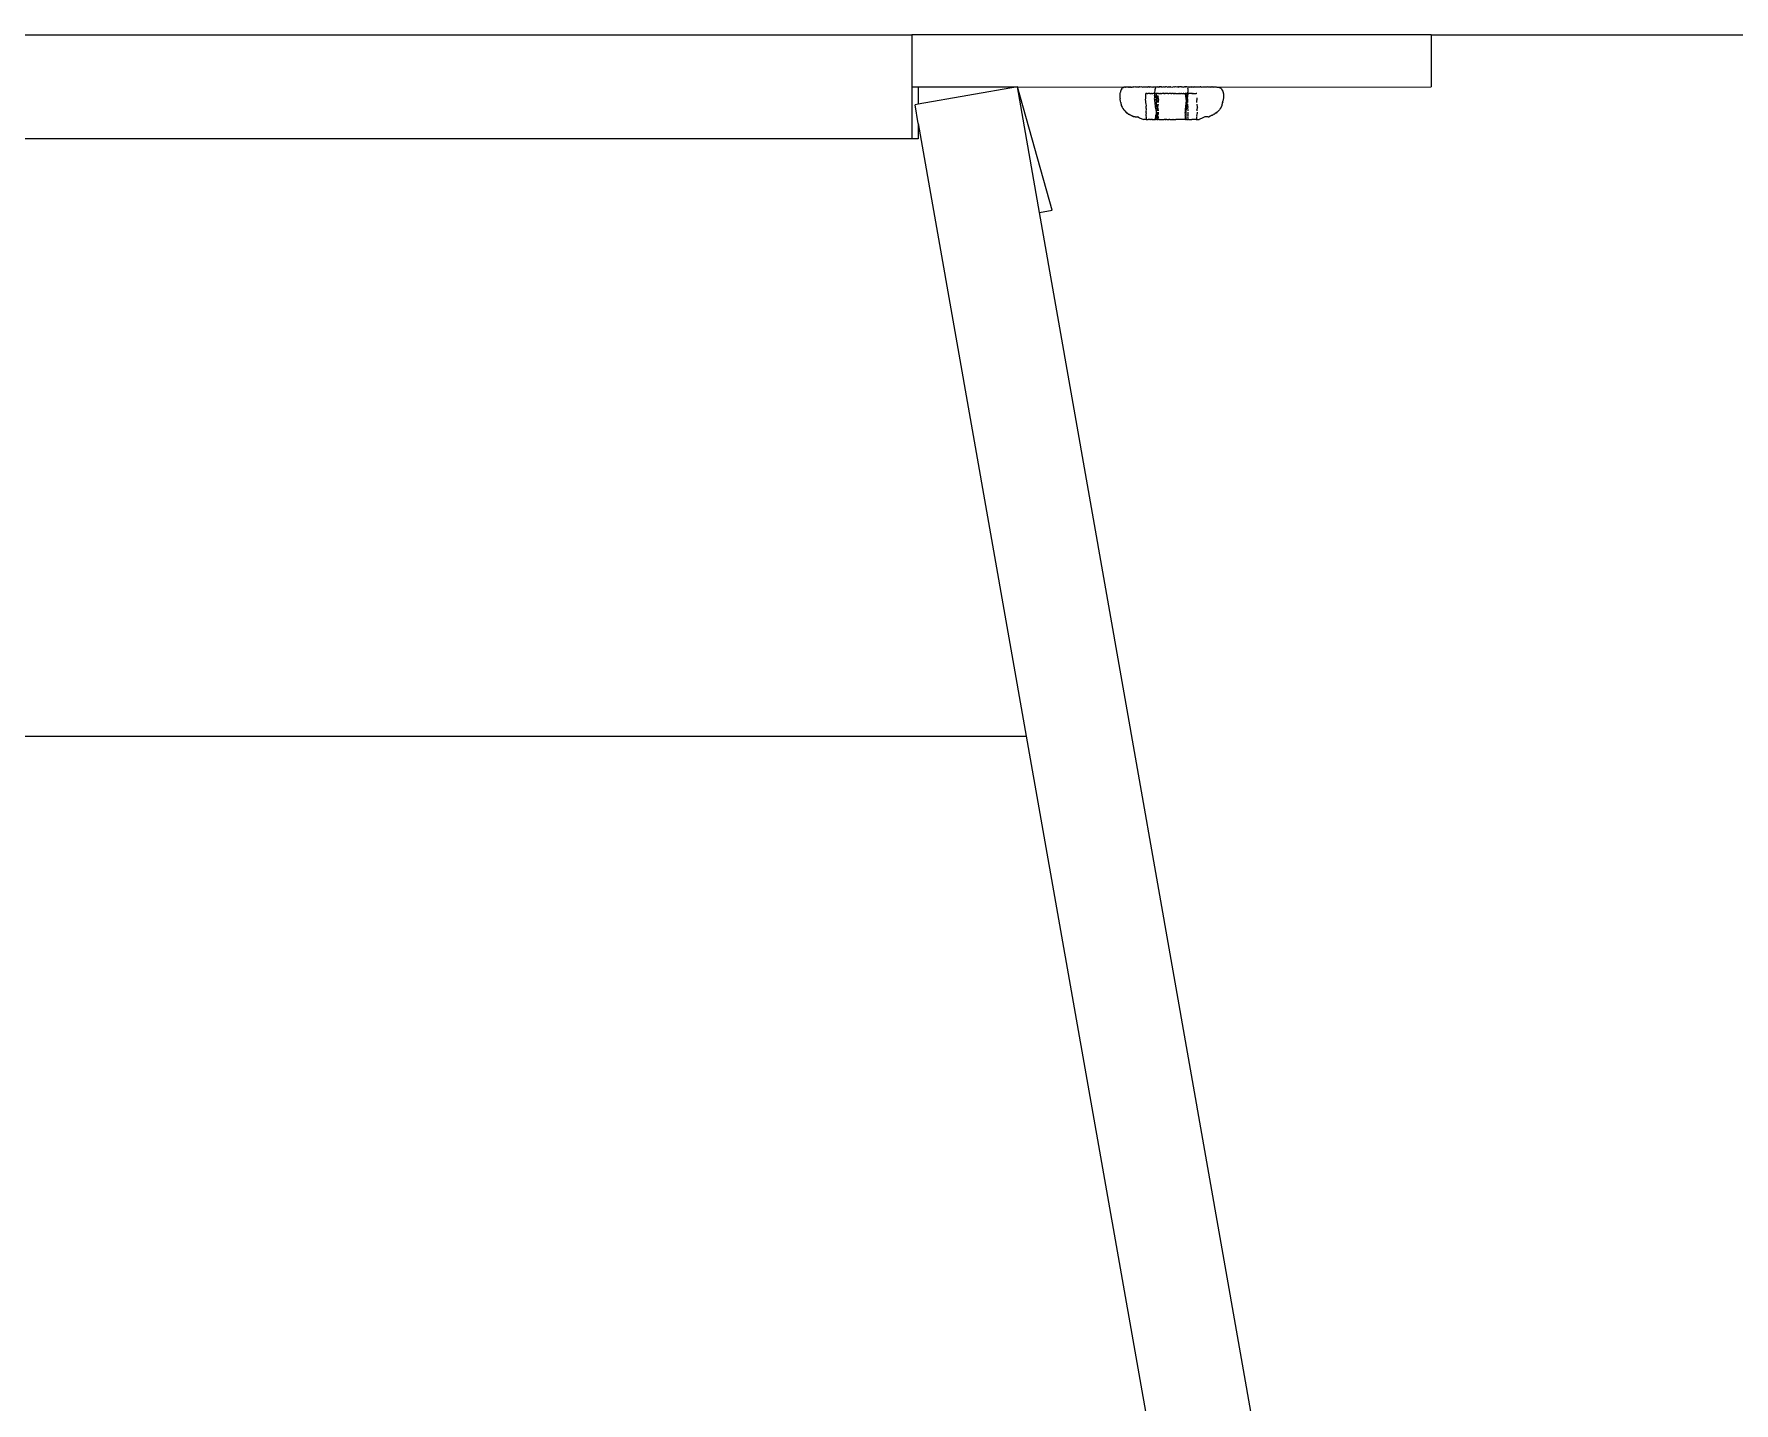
# Model space of a CAD drawing. Header units: millimetres. Extents: x 21 to 5427, y 20 to 4028.
# Drawn here: x 1437.8 to 1568.7, y 1523 to 1628.4 of the extents above; entities that cross this region are included whole.
import ezdxf

# ---------------------------------------------------------------- set-up
doc = ezdxf.new("R2010")
doc.units = ezdxf.units.MM

msp = doc.modelspace()

# ---------------------------------------------------------------- linework, layer by layer
for p, q in [((1405.38, 1628.29), (1505.38, 1628.29)), ((1505.38, 1628.29), (1505.38, 1624.29)), ((1523.88, 1628.29), (1505.38, 1628.29)), ((1523.88, 1628.36), (1523.88, 1628.29)), ((1523.95, 1628.29), (1523.88, 1628.29)), ((1524.02, 1628.29), (1523.95, 1628.29)), ((1524.11, 1628.29), (1524.02, 1628.29)), ((1524.21, 1628.29), (1524.11, 1628.29)), ((1524.34, 1628.29), (1524.21, 1628.29)), ((1524.37, 1628.29), (1524.34, 1628.29)), ((1524.49, 1628.29), (1524.37, 1628.29)), ((1524.52, 1628.29), (1524.49, 1628.29)), ((1524.64, 1628.29), (1524.52, 1628.29)), ((1524.68, 1628.29), (1524.64, 1628.29)), ((1524.81, 1628.29), (1524.68, 1628.29)), ((1524.85, 1628.29), (1524.81, 1628.29)), ((1524.99, 1628.29), (1524.85, 1628.29)), ((1525.03, 1628.29), (1524.99, 1628.29)), ((1525.18, 1628.29), (1525.03, 1628.29)), ((1525.21, 1628.29), (1525.18, 1628.29)), ((1525.36, 1628.29), (1525.21, 1628.29)), ((1525.4, 1628.29), (1525.36, 1628.29)), ((1525.55, 1628.29), (1525.4, 1628.29)), ((1525.59, 1628.29), (1525.55, 1628.29)), ((1525.74, 1628.29), (1525.59, 1628.29)), ((1525.78, 1628.29), (1525.74, 1628.29)), ((1525.92, 1628.29), (1525.78, 1628.29)), ((1525.95, 1628.29), (1525.92, 1628.29)), ((1526.09, 1628.29), (1525.95, 1628.29)), ((1526.12, 1628.29), (1526.09, 1628.29)), ((1526.25, 1628.29), (1526.12, 1628.29)), ((1526.28, 1628.29), (1526.25, 1628.29)), ((1526.4, 1628.29), (1526.28, 1628.29)), ((1526.42, 1628.29), (1526.4, 1628.29)), ((1526.53, 1628.29), (1526.42, 1628.29)), ((1526.64, 1628.29), (1526.53, 1628.29)), ((1526.75, 1628.29), (1526.64, 1628.29)), ((1526.82, 1628.29), (1526.75, 1628.29)), ((1526.88, 1628.29), (1526.82, 1628.29)), ((1526.88, 1628.36), (1526.88, 1628.29)), ((1545.38, 1628.29), (1526.88, 1628.29)), ((1545.38, 1628.29), (1545.38, 1624.29)), ((1545.38, 1628.29), (2365.38, 1628.29)), ((1505.38, 1624.29), (1505.88, 1624.29)), ((1505.38, 1624.29), (1505.38, 1620.29)), ((1505.88, 1624.29), (1505.88, 1622.95)), ((1505.88, 1624.29), (1513.51, 1624.29)), ((1513.51, 1624.29), (1505.88, 1622.95)), ((1516.18, 1614.79), (1513.51, 1624.29)), ((1515.21, 1614.62), (1513.51, 1624.29)), ((1513.51, 1624.29), (1521.79, 1624.28)), ((1521.42, 1623.89), (1521.4, 1623.79)), ((1521.4, 1623.79), (1521.41, 1623.44)), ((1521.41, 1623.44), (1521.43, 1623.37)), ((1521.43, 1623.37), (1521.41, 1623.32)), ((1521.41, 1623.32), (1521.43, 1623.2)), ((1521.42, 1623.89), (1521.44, 1623.89)), ((1521.44, 1623.99), (1521.47, 1623.99)), ((1521.44, 1623.99), (1521.44, 1623.89)), ((1521.49, 1624.07), (1521.47, 1623.99)), ((1521.49, 1624.07), (1521.52, 1624.07)), ((1521.54, 1624.15), (1521.52, 1624.07)), ((1521.61, 1624.21), (1521.54, 1624.15)), ((1521.65, 1624.21), (1521.61, 1624.21)), ((1521.7, 1624.26), (1521.65, 1624.21)), ((1521.77, 1624.26), (1521.7, 1624.26)), ((1521.79, 1624.28), (1521.77, 1624.26)), ((1521.86, 1624.28), (1521.79, 1624.28)), ((1521.79, 1624.28), (1521.83, 1624.28)), ((1521.86, 1624.28), (1521.83, 1624.28)), ((1521.9, 1624.28), (1521.86, 1624.28)), ((1521.95, 1624.28), (1521.9, 1624.28)), ((1521.93, 1624.29), (1521.95, 1624.28)), ((1522.01, 1624.28), (1521.95, 1624.28)), ((1522.07, 1624.28), (1522.01, 1624.28)), ((1522.15, 1624.28), (1522.07, 1624.28)), ((1522.07, 1624.28), (1522.12, 1624.28)), ((1522.12, 1624.28), (1522.15, 1624.28)), ((1522.19, 1624.28), (1522.15, 1624.28)), ((1522.19, 1624.28), (1522.23, 1624.28)), ((1522.28, 1624.28), (1522.23, 1624.28)), ((1522.28, 1624.28), (1522.32, 1624.28)), ((1522.32, 1624.28), (1522.38, 1624.29)), ((1522.41, 1624.28), (1522.38, 1624.29)), ((1522.41, 1624.28), (1522.48, 1624.29)), ((1522.41, 1624.28), (1522.45, 1624.29)), ((1522.52, 1624.28), (1522.48, 1624.29)), ((1522.57, 1624.29), (1522.52, 1624.28)), ((1522.63, 1624.28), (1522.57, 1624.29)), ((1522.69, 1624.28), (1522.63, 1624.28)), ((1522.74, 1624.28), (1522.69, 1624.28)), ((1522.81, 1624.28), (1522.74, 1624.28)), ((1522.87, 1624.28), (1522.81, 1624.28)), ((1522.87, 1624.28), (1522.92, 1624.29)), ((1522.95, 1624.29), (1522.92, 1624.29)), ((1522.99, 1624.28), (1522.95, 1624.29)), ((1523.06, 1624.29), (1522.99, 1624.28)), ((1523.13, 1624.28), (1523.06, 1624.29)), ((1523.13, 1624.28), (1523.17, 1624.29)), ((1523.21, 1624.28), (1523.17, 1624.29)), ((1523.27, 1624.28), (1523.21, 1624.28)), ((1523.35, 1624.28), (1523.27, 1624.28)), ((1523.42, 1624.28), (1523.35, 1624.28)), ((1523.37, 1623.37), (1523.36, 1623.32)), ((1523.36, 1623.32), (1523.37, 1623.2)), ((1523.38, 1623.44), (1523.37, 1623.37)), ((1523.38, 1623.44), (1523.41, 1623.44)), ((1523.45, 1623.79), (1523.41, 1623.79)), ((1523.41, 1623.58), (1523.41, 1623.79)), ((1523.41, 1623.44), (1523.41, 1623.58)), ((1523.5, 1624.28), (1523.42, 1624.28)), ((1523.49, 1623.79), (1523.45, 1623.79)), ((1523.49, 1623.79), (1523.53, 1623.79)), ((1523.57, 1624.28), (1523.5, 1624.28)), ((1523.53, 1623.79), (1523.57, 1623.79)), ((1523.57, 1624.28), (1523.61, 1624.29)), ((1523.63, 1623.79), (1523.57, 1623.79)), ((1523.66, 1624.29), (1523.61, 1624.29)), ((1523.71, 1623.79), (1523.63, 1623.79)), ((1523.66, 1623.79), (1523.63, 1623.79)), ((1523.66, 1624.29), (1523.72, 1624.28)), ((1523.71, 1623.79), (1523.66, 1623.79)), ((1523.71, 1623.79), (1523.8, 1623.79)), ((1523.79, 1624.29), (1523.72, 1624.28)), ((1523.79, 1624.29), (1523.82, 1624.29)), ((1523.84, 1623.79), (1523.8, 1623.79)), ((1523.82, 1624.29), (1523.88, 1624.28)), ((1523.84, 1623.79), (1523.88, 1623.79)), ((1523.92, 1624.29), (1523.88, 1624.28)), ((1523.88, 1623.79), (1523.93, 1623.79)), ((1523.92, 1624.29), (1523.97, 1624.28)), ((1523.98, 1623.79), (1523.93, 1623.79)), ((1524.04, 1624.28), (1523.97, 1624.28)), ((1524.02, 1623.79), (1523.98, 1623.79)), ((1524.07, 1623.79), (1524.02, 1623.79)), ((1524.14, 1624.28), (1524.04, 1624.28)), ((1524.07, 1623.44), (1524.05, 1623.4)), ((1524.05, 1623.4), (1524.08, 1623.32)), ((1524.11, 1623.79), (1524.07, 1623.79)), ((1524.07, 1623.6), (1524.11, 1623.79)), ((1524.07, 1623.6), (1524.07, 1623.44)), ((1524.09, 1623.99), (1524.08, 1623.89)), ((1524.08, 1623.89), (1524.09, 1623.85)), ((1524.08, 1623.32), (1524.08, 1623.2)), ((1524.1, 1624.07), (1524.09, 1623.99)), ((1524.09, 1623.85), (1524.11, 1623.79)), ((1524.12, 1624.15), (1524.1, 1624.07)), ((1524.11, 1623.79), (1524.15, 1623.79)), ((1524.15, 1624.21), (1524.12, 1624.15)), ((1524.21, 1624.28), (1524.14, 1624.28)), ((1524.14, 1624.28), (1524.15, 1624.21)), ((1524.15, 1623.79), (1524.21, 1623.79)), ((1524.2, 1623.4), (1524.18, 1623.32)), ((1524.18, 1623.32), (1524.19, 1623.2)), ((1524.21, 1623.44), (1524.2, 1623.4)), ((1524.28, 1624.29), (1524.21, 1624.28)), ((1524.25, 1623.79), (1524.21, 1623.79)), ((1524.21, 1623.6), (1524.25, 1623.79)), ((1524.21, 1623.44), (1524.21, 1623.6)), ((1524.3, 1623.79), (1524.25, 1623.79)), ((1524.28, 1623.38), (1524.26, 1623.32)), ((1524.26, 1623.32), (1524.27, 1623.2)), ((1524.28, 1624.29), (1524.3, 1624.28)), ((1524.29, 1623.56), (1524.28, 1623.62)), ((1524.28, 1623.44), (1524.29, 1623.56)), ((1524.28, 1623.38), (1524.28, 1623.44)), ((1524.3, 1624.28), (1524.34, 1624.29)), ((1524.37, 1624.28), (1524.3, 1624.28)), ((1524.34, 1623.79), (1524.3, 1623.79)), ((1524.35, 1623.61), (1524.32, 1623.5)), ((1524.32, 1623.5), (1524.35, 1623.44)), ((1524.34, 1624.29), (1524.37, 1624.28)), ((1524.39, 1623.79), (1524.34, 1623.79)), ((1524.35, 1623.44), (1524.35, 1623.38)), ((1524.35, 1623.38), (1524.37, 1623.32)), ((1524.37, 1623.32), (1524.35, 1623.2)), ((1524.44, 1624.29), (1524.37, 1624.28)), ((1524.39, 1623.79), (1524.44, 1623.79)), ((1524.47, 1624.29), (1524.44, 1624.29)), ((1524.44, 1624.29), (1524.51, 1624.29)), ((1524.44, 1623.79), (1524.49, 1623.79)), ((1524.51, 1624.29), (1524.47, 1624.29)), ((1524.49, 1623.79), (1524.56, 1623.79)), ((1524.53, 1623.79), (1524.49, 1623.79)), ((1524.56, 1624.29), (1524.51, 1624.29)), ((1524.53, 1623.79), (1524.56, 1623.79)), ((1524.61, 1624.29), (1524.56, 1624.29)), ((1524.56, 1623.79), (1524.63, 1623.79)), ((1524.64, 1624.28), (1524.61, 1624.29)), ((1524.7, 1623.79), (1524.63, 1623.79)), ((1524.64, 1624.28), (1524.7, 1624.29)), ((1524.7, 1624.29), (1524.75, 1624.29)), ((1524.7, 1623.79), (1524.73, 1623.82)), ((1524.73, 1623.82), (1524.78, 1623.79)), ((1524.82, 1624.28), (1524.75, 1624.29)), ((1524.78, 1623.79), (1524.84, 1623.79)), ((1524.81, 1623.79), (1524.78, 1623.79)), ((1524.84, 1623.79), (1524.81, 1623.79)), ((1524.89, 1624.28), (1524.82, 1624.28)), ((1524.84, 1623.79), (1524.89, 1623.79)), ((1524.93, 1624.29), (1524.89, 1624.28)), ((1524.92, 1623.79), (1524.89, 1623.79)), ((1524.97, 1623.79), (1524.92, 1623.79)), ((1525, 1624.29), (1524.93, 1624.29)), ((1525, 1623.79), (1524.97, 1623.79)), ((1525.07, 1624.28), (1525, 1624.29)), ((1525.07, 1623.79), (1525, 1623.79)), ((1525.07, 1624.28), (1525.14, 1624.29)), ((1525.11, 1623.79), (1525.07, 1623.79)), ((1525.11, 1623.79), (1525.17, 1623.79)), ((1525.14, 1624.29), (1525.17, 1624.29)), ((1525.2, 1624.29), (1525.17, 1624.29)), ((1525.21, 1623.79), (1525.17, 1623.79)), ((1525.24, 1624.28), (1525.2, 1624.29)), ((1525.26, 1623.79), (1525.21, 1623.79)), ((1525.24, 1624.28), (1525.29, 1624.29)), ((1525.26, 1623.79), (1525.3, 1623.82)), ((1525.34, 1624.29), (1525.29, 1624.29)), ((1525.3, 1623.82), (1525.34, 1623.79)), ((1525.34, 1624.29), (1525.42, 1624.28)), ((1525.34, 1623.79), (1525.41, 1623.79)), ((1525.34, 1623.79), (1525.37, 1623.79)), ((1525.37, 1623.79), (1525.41, 1623.79)), ((1525.48, 1623.79), (1525.41, 1623.79)), ((1525.42, 1624.28), (1525.51, 1624.29)), ((1525.51, 1623.79), (1525.48, 1623.79)), ((1525.6, 1624.28), (1525.51, 1624.29)), ((1525.51, 1623.79), (1525.55, 1623.79)), ((1525.59, 1623.79), (1525.55, 1623.79)), ((1525.59, 1623.79), (1525.63, 1623.79)), ((1525.63, 1624.29), (1525.6, 1624.28)), ((1525.68, 1624.29), (1525.63, 1624.29)), ((1525.68, 1623.79), (1525.63, 1623.79)), ((1525.77, 1624.28), (1525.68, 1624.29)), ((1525.68, 1623.79), (1525.76, 1623.79)), ((1525.76, 1623.79), (1525.81, 1623.79)), ((1525.84, 1624.29), (1525.77, 1624.28)), ((1525.81, 1623.79), (1525.87, 1623.79)), ((1525.81, 1623.79), (1525.84, 1623.79)), ((1525.84, 1624.29), (1525.89, 1624.29)), ((1525.84, 1623.79), (1525.87, 1623.79)), ((1525.87, 1623.79), (1525.92, 1623.79)), ((1525.89, 1624.29), (1525.95, 1624.28)), ((1525.92, 1624.29), (1525.89, 1624.29)), ((1525.92, 1624.29), (1525.95, 1624.28)), ((1525.92, 1623.79), (1525.95, 1623.79)), ((1525.92, 1623.79), (1525.99, 1623.79)), ((1525.99, 1624.29), (1525.95, 1624.28)), ((1525.99, 1623.79), (1525.95, 1623.79)), ((1526.07, 1624.29), (1525.99, 1624.29)), ((1525.99, 1623.79), (1526.04, 1623.79)), ((1526.04, 1623.79), (1526.09, 1623.79)), ((1526.14, 1624.29), (1526.07, 1624.29)), ((1526.14, 1623.79), (1526.09, 1623.79)), ((1526.14, 1624.29), (1526.21, 1624.29)), ((1526.14, 1623.79), (1526.21, 1623.79)), ((1526.21, 1624.29), (1526.27, 1624.29)), ((1526.21, 1623.79), (1526.27, 1623.79)), ((1526.29, 1624.28), (1526.27, 1624.29)), ((1526.34, 1623.79), (1526.27, 1623.79)), ((1526.27, 1623.79), (1526.29, 1623.79)), ((1526.29, 1624.28), (1526.35, 1624.29)), ((1526.29, 1623.79), (1526.34, 1623.79)), ((1526.34, 1623.79), (1526.38, 1623.79)), ((1526.35, 1624.29), (1526.38, 1624.29)), ((1526.43, 1624.29), (1526.38, 1624.29)), ((1526.38, 1623.79), (1526.43, 1623.79)), ((1526.43, 1624.29), (1526.47, 1624.29)), ((1526.47, 1623.79), (1526.43, 1623.79)), ((1526.43, 1623.79), (1526.47, 1623.52)), ((1526.55, 1624.29), (1526.47, 1624.29)), ((1526.47, 1623.79), (1526.55, 1623.79)), ((1526.51, 1623.79), (1526.47, 1623.79)), ((1526.47, 1623.79), (1526.51, 1623.44)), ((1526.47, 1623.52), (1526.51, 1623.44)), ((1526.5, 1623.32), (1526.51, 1623.39)), ((1526.5, 1623.32), (1526.5, 1623.2)), ((1526.55, 1623.79), (1526.51, 1623.79)), ((1526.51, 1623.39), (1526.51, 1623.44)), ((1526.51, 1623.39), (1526.53, 1623.32)), ((1526.53, 1623.32), (1526.58, 1623.2)), ((1526.55, 1624.29), (1526.6, 1624.29)), ((1526.55, 1623.79), (1526.6, 1623.79)), ((1526.55, 1623.79), (1526.61, 1623.5)), ((1526.61, 1623.5), (1526.58, 1623.47)), ((1526.58, 1623.47), (1526.59, 1623.44)), ((1526.59, 1623.39), (1526.58, 1623.32)), ((1526.58, 1623.32), (1526.58, 1623.2)), ((1526.59, 1623.44), (1526.59, 1623.39)), ((1526.61, 1623.38), (1526.59, 1623.39)), ((1526.6, 1624.29), (1526.63, 1624.29)), ((1526.6, 1623.79), (1526.63, 1623.79)), ((1526.61, 1623.5), (1526.62, 1623.56)), ((1526.61, 1623.38), (1526.61, 1623.34)), ((1526.62, 1623.32), (1526.61, 1623.34)), ((1526.63, 1624.26), (1526.62, 1624.21)), ((1526.62, 1624.21), (1526.64, 1624.15)), ((1526.63, 1623.79), (1526.62, 1623.56)), ((1526.62, 1623.32), (1526.62, 1623.2)), ((1526.63, 1624.29), (1526.73, 1624.29)), ((1526.63, 1624.29), (1526.63, 1624.26)), ((1526.64, 1624.15), (1526.63, 1624.07)), ((1526.63, 1624.07), (1526.63, 1623.99)), ((1526.63, 1623.99), (1526.63, 1623.89)), ((1526.63, 1623.79), (1526.63, 1623.89)), ((1526.63, 1623.79), (1526.7, 1623.79)), ((1526.79, 1623.79), (1526.7, 1623.79)), ((1526.73, 1624.29), (1526.79, 1624.28)), ((1526.73, 1624.29), (1526.76, 1624.29)), ((1526.76, 1624.29), (1526.79, 1624.28)), ((1526.79, 1624.28), (1526.85, 1624.29)), ((1526.83, 1623.79), (1526.79, 1623.79)), ((1526.88, 1623.79), (1526.83, 1623.79)), ((1526.85, 1624.29), (1526.9, 1624.29)), ((1526.95, 1623.79), (1526.88, 1623.79)), ((1526.93, 1623.79), (1526.88, 1623.79)), ((1526.95, 1624.28), (1526.9, 1624.29)), ((1526.95, 1623.79), (1526.93, 1623.79)), ((1526.95, 1624.28), (1527.03, 1624.29)), ((1526.95, 1623.79), (1526.99, 1623.79)), ((1527.06, 1623.79), (1526.99, 1623.79)), ((1526.99, 1623.79), (1527.03, 1623.79)), ((1527.03, 1624.29), (1527.09, 1624.29)), ((1527.11, 1624.28), (1527.03, 1624.29)), ((1527.03, 1623.79), (1527.06, 1623.79)), ((1527.06, 1623.79), (1527.11, 1623.79)), ((1527.09, 1624.29), (1527.11, 1624.28)), ((1527.11, 1624.28), (1527.16, 1624.29)), ((1527.11, 1623.79), (1527.18, 1623.79)), ((1527.2, 1624.28), (1527.16, 1624.29)), ((1527.18, 1623.79), (1527.24, 1623.79)), ((1527.26, 1624.28), (1527.2, 1624.28)), ((1527.24, 1623.79), (1527.29, 1623.79)), ((1527.35, 1624.28), (1527.26, 1624.28)), ((1527.32, 1623.79), (1527.29, 1623.79)), ((1527.32, 1623.35), (1527.35, 1623.4)), ((1527.35, 1623.32), (1527.32, 1623.35)), ((1527.34, 1623.2), (1527.35, 1623.32)), ((1527.41, 1624.28), (1527.35, 1624.28)), ((1527.35, 1623.4), (1527.35, 1623.44)), ((1527.5, 1624.28), (1527.41, 1624.28)), ((1527.56, 1624.28), (1527.5, 1624.28)), ((1527.59, 1624.29), (1527.56, 1624.28)), ((1527.63, 1624.29), (1527.59, 1624.29)), ((1527.63, 1624.29), (1527.69, 1624.28)), ((1527.69, 1624.28), (1527.75, 1624.29)), ((1527.75, 1624.29), (1527.77, 1624.28)), ((1527.83, 1624.28), (1527.77, 1624.28)), ((1527.9, 1624.28), (1527.83, 1624.28)), ((1527.95, 1624.28), (1527.9, 1624.28)), ((1528.02, 1624.28), (1527.95, 1624.28)), ((1528.07, 1624.28), (1528.02, 1624.28)), ((1528.14, 1624.29), (1528.07, 1624.28)), ((1528.14, 1624.29), (1528.19, 1624.28)), ((1528.29, 1624.28), (1528.19, 1624.28)), ((1528.35, 1624.28), (1528.29, 1624.28)), ((1528.39, 1624.28), (1528.35, 1624.28)), ((1528.39, 1624.28), (1528.46, 1624.29)), ((1528.39, 1624.28), (1528.44, 1624.29)), ((1528.49, 1624.28), (1528.44, 1624.29)), ((1528.46, 1624.29), (1528.53, 1624.29)), ((1528.56, 1624.29), (1528.49, 1624.28)), ((1528.53, 1624.29), (1528.59, 1624.29)), ((1528.56, 1624.29), (1528.62, 1624.28)), ((1528.59, 1624.29), (1528.65, 1624.29)), ((1528.62, 1624.28), (1528.65, 1624.29)), ((1528.65, 1624.29), (1528.7, 1624.29)), ((1528.7, 1624.29), (1528.74, 1624.29)), ((1528.74, 1624.29), (1528.78, 1624.29)), ((1528.78, 1624.29), (1528.81, 1624.29)), ((1528.81, 1624.29), (1528.84, 1624.29)), ((1528.81, 1624.29), (1528.86, 1624.28)), ((1528.86, 1624.28), (1528.9, 1624.28)), ((1528.9, 1624.28), (1528.94, 1624.28)), ((1528.9, 1624.28), (1528.97, 1624.28)), ((1528.94, 1624.28), (1528.97, 1624.28)), ((1528.97, 1624.28), (1545.38, 1624.29)), ((1528.97, 1624.28), (1529, 1624.26)), ((1529, 1624.26), (1529.07, 1624.26)), ((1529.07, 1624.26), (1529.11, 1624.21)), ((1529.11, 1624.21), (1529.15, 1624.21)), ((1529.15, 1624.21), (1529.23, 1624.15)), ((1529.23, 1624.15), (1529.25, 1624.07)), ((1529.28, 1624.07), (1529.25, 1624.07)), ((1529.28, 1624.07), (1529.3, 1623.99)), ((1529.32, 1623.99), (1529.3, 1623.99)), ((1529.32, 1623.99), (1529.32, 1623.89)), ((1529.35, 1623.89), (1529.32, 1623.89)), ((1529.35, 1623.32), (1529.34, 1623.2)), ((1529.35, 1623.89), (1529.36, 1623.79)), ((1529.38, 1623.44), (1529.35, 1623.32)), ((1529.36, 1623.79), (1529.38, 1623.79)), ((1529.38, 1623.79), (1529.38, 1623.44)), ((1505.88, 1622.95), (1505.63, 1622.9)), ((1505.88, 1621.46), (1505.63, 1622.9)), ((1521.43, 1623.2), (1521.45, 1623.08)), ((1521.45, 1623.08), (1521.48, 1623.08)), ((1521.48, 1623.08), (1521.49, 1622.96)), ((1521.49, 1622.96), (1521.51, 1622.96)), ((1521.51, 1622.96), (1521.51, 1622.85)), ((1521.51, 1622.85), (1521.57, 1622.74)), ((1521.57, 1622.74), (1521.63, 1622.63)), ((1521.63, 1622.63), (1521.7, 1622.53)), ((1521.7, 1622.53), (1521.78, 1622.44)), ((1521.78, 1622.44), (1521.86, 1622.35)), ((1521.86, 1622.35), (1521.9, 1622.35)), ((1521.9, 1622.35), (1521.95, 1622.27)), ((1521.95, 1622.27), (1521.99, 1622.27)), ((1521.99, 1622.27), (1522.02, 1622.27)), ((1522.02, 1622.27), (1522.05, 1622.2)), ((1522.05, 1622.2), (1522.09, 1622.2)), ((1522.09, 1622.2), (1522.12, 1622.2)), ((1522.12, 1622.2), (1522.16, 1622.13)), ((1522.16, 1622.13), (1522.19, 1622.13)), ((1522.19, 1622.13), (1522.22, 1622.13)), ((1522.22, 1622.13), (1522.27, 1622.08)), ((1522.27, 1622.08), (1522.33, 1622.08)), ((1522.33, 1622.08), (1522.38, 1622.03)), ((1522.38, 1622.03), (1522.44, 1622.03)), ((1522.44, 1622.03), (1522.5, 1621.99)), ((1522.57, 1621.99), (1522.5, 1621.99)), ((1522.57, 1621.99), (1522.6, 1621.99)), ((1522.6, 1621.99), (1522.65, 1621.99)), ((1522.65, 1621.99), (1522.7, 1621.99)), ((1522.7, 1621.99), (1522.75, 1621.99)), ((1522.9, 1621.92), (1522.75, 1621.99)), ((1523.37, 1623.2), (1523.38, 1623.08)), ((1523.38, 1623.08), (1523.4, 1622.96)), ((1523.4, 1622.96), (1523.42, 1622.85)), ((1523.43, 1622.02), (1523.4, 1621.99)), ((1523.4, 1621.99), (1523.43, 1621.95)), ((1523.42, 1622.53), (1523.41, 1622.44)), ((1523.41, 1622.44), (1523.43, 1622.39)), ((1523.42, 1622.85), (1523.44, 1622.8)), ((1523.42, 1622.74), (1523.44, 1622.8)), ((1523.42, 1622.63), (1523.42, 1622.74)), ((1523.42, 1622.63), (1523.44, 1622.58)), ((1523.44, 1622.58), (1523.42, 1622.53)), ((1523.42, 1622.35), (1523.43, 1622.39)), ((1523.42, 1622.3), (1523.42, 1622.35)), ((1523.42, 1622.3), (1523.45, 1622.27)), ((1523.42, 1622.2), (1523.45, 1622.27)), ((1523.43, 1622.13), (1523.42, 1622.2)), ((1523.43, 1622.08), (1523.43, 1622.13)), ((1523.43, 1622.05), (1523.43, 1622.08)), ((1523.45, 1622.03), (1523.43, 1622.05)), ((1523.45, 1622.03), (1523.43, 1622.02)), ((1523.43, 1621.95), (1523.43, 1621.89)), ((1524.08, 1623.2), (1524.09, 1623.08)), ((1524.09, 1623.08), (1524.1, 1622.96)), ((1524.1, 1622.96), (1524.11, 1622.85)), ((1524.11, 1622.85), (1524.13, 1622.74)), ((1524.13, 1622.74), (1524.15, 1622.63)), ((1524.15, 1622.63), (1524.18, 1622.53)), ((1524.16, 1622.08), (1524.15, 1622.03)), ((1524.15, 1622.03), (1524.17, 1621.99)), ((1524.17, 1621.99), (1524.15, 1621.97)), ((1524.15, 1621.97), (1524.15, 1621.91)), ((1524.18, 1622.13), (1524.16, 1622.08)), ((1524.18, 1622.53), (1524.2, 1622.44)), ((1524.21, 1622.24), (1524.18, 1622.13)), ((1524.19, 1623.2), (1524.2, 1623.08)), ((1524.21, 1622.35), (1524.19, 1622.27)), ((1524.19, 1622.27), (1524.21, 1622.24)), ((1524.2, 1623.08), (1524.21, 1622.96)), ((1524.2, 1622.44), (1524.21, 1622.35)), ((1524.21, 1622.96), (1524.22, 1622.85)), ((1524.22, 1622.85), (1524.24, 1622.74)), ((1524.24, 1622.74), (1524.25, 1622.85)), ((1524.24, 1622.74), (1524.25, 1622.63)), ((1524.25, 1622.85), (1524.28, 1622.96)), ((1524.25, 1622.63), (1524.28, 1622.53)), ((1524.29, 1622.5), (1524.25, 1622.44)), ((1524.25, 1622.35), (1524.26, 1622.27)), ((1524.26, 1622.27), (1524.25, 1622.2)), ((1524.25, 1622.2), (1524.26, 1622.13)), ((1524.26, 1622.13), (1524.25, 1622.08)), ((1524.25, 1622.08), (1524.26, 1622.03)), ((1524.26, 1622.03), (1524.25, 1621.99)), ((1524.25, 1621.99), (1524.25, 1621.95)), ((1524.25, 1621.87), (1524.25, 1621.95)), ((1524.27, 1623.2), (1524.27, 1623.08)), ((1524.28, 1622.53), (1524.29, 1622.5)), ((1524.29, 1622.5), (1524.29, 1622.44)), ((1524.29, 1622.35), (1524.29, 1622.27)), ((1524.29, 1622.27), (1524.29, 1622.2)), ((1524.29, 1622.2), (1524.29, 1622.13)), ((1524.29, 1622.13), (1524.3, 1622.08)), ((1524.3, 1621.99), (1524.29, 1621.97)), ((1524.29, 1621.97), (1524.29, 1621.94)), ((1524.29, 1621.94), (1524.29, 1621.88)), ((1524.33, 1622.13), (1524.3, 1622.08)), ((1524.3, 1622.08), (1524.34, 1622.03)), ((1524.32, 1622.01), (1524.3, 1621.99)), ((1524.32, 1622.85), (1524.31, 1622.74)), ((1524.31, 1622.74), (1524.33, 1622.63)), ((1524.35, 1622.96), (1524.32, 1622.85)), ((1524.33, 1622.63), (1524.32, 1622.53)), ((1524.32, 1622.53), (1524.35, 1622.53)), ((1524.32, 1622.2), (1524.33, 1622.13)), ((1524.35, 1622.2), (1524.32, 1622.2)), ((1524.34, 1622.03), (1524.32, 1622.01)), ((1524.34, 1622.03), (1524.35, 1621.99)), ((1524.35, 1623.2), (1524.35, 1623.08)), ((1524.35, 1622.53), (1524.35, 1622.44)), ((1524.35, 1622.35), (1524.35, 1622.27)), ((1524.35, 1622.27), (1524.35, 1622.2)), ((1524.35, 1621.99), (1524.35, 1621.94)), ((1524.35, 1621.94), (1524.35, 1621.91)), ((1526.44, 1622.13), (1526.4, 1622.08)), ((1526.4, 1622.08), (1526.43, 1622.03)), ((1526.44, 1622.35), (1526.41, 1622.27)), ((1526.41, 1622.27), (1526.42, 1622.2)), ((1526.44, 1622.63), (1526.42, 1622.53)), ((1526.42, 1622.53), (1526.42, 1622.44)), ((1526.42, 1622.44), (1526.44, 1622.35)), ((1526.42, 1622.2), (1526.44, 1622.13)), ((1526.45, 1621.99), (1526.42, 1621.96)), ((1526.42, 1621.96), (1526.42, 1621.84)), ((1526.43, 1622.03), (1526.45, 1621.99)), ((1526.46, 1622.74), (1526.44, 1622.63)), ((1526.47, 1622.85), (1526.46, 1622.74)), ((1526.48, 1622.96), (1526.47, 1622.85)), ((1526.49, 1623.08), (1526.48, 1622.96)), ((1526.5, 1623.2), (1526.49, 1623.08)), ((1526.49, 1622.53), (1526.51, 1622.6)), ((1526.52, 1622.53), (1526.49, 1622.53)), ((1526.51, 1622.27), (1526.49, 1622.24)), ((1526.51, 1622.2), (1526.49, 1622.24)), ((1526.49, 1621.99), (1526.51, 1622.03)), ((1526.5, 1621.9), (1526.49, 1621.99)), ((1526.5, 1622.35), (1526.51, 1622.44)), ((1526.51, 1622.27), (1526.5, 1622.35)), ((1526.5, 1622.13), (1526.51, 1622.2)), ((1526.51, 1622.08), (1526.5, 1622.13)), ((1526.53, 1622.74), (1526.51, 1622.63)), ((1526.51, 1622.63), (1526.51, 1622.6)), ((1526.51, 1622.6), (1526.52, 1622.53)), ((1526.51, 1622.44), (1526.52, 1622.53)), ((1526.51, 1622.03), (1526.51, 1622.08)), ((1526.55, 1622.85), (1526.53, 1622.74)), ((1526.56, 1622.96), (1526.55, 1622.85)), ((1526.57, 1623.08), (1526.56, 1622.96)), ((1526.58, 1623.2), (1526.57, 1623.08)), ((1526.63, 1622.74), (1526.61, 1622.63)), ((1526.61, 1622.63), (1526.63, 1622.53)), ((1526.62, 1623.2), (1526.62, 1623.08)), ((1526.62, 1622.96), (1526.62, 1622.85)), ((1526.62, 1622.85), (1526.63, 1622.74)), ((1526.64, 1622.03), (1526.62, 1621.99)), ((1526.62, 1621.99), (1526.63, 1621.93)), ((1526.63, 1622.53), (1526.64, 1622.44)), ((1526.63, 1622.35), (1526.63, 1622.27)), ((1526.63, 1622.27), (1526.63, 1622.2)), ((1526.63, 1622.2), (1526.65, 1622.13)), ((1526.63, 1622.11), (1526.65, 1622.13)), ((1526.63, 1622.11), (1526.64, 1622.03)), ((1527.33, 1623.08), (1527.34, 1623.2)), ((1527.35, 1622.63), (1527.33, 1622.58)), ((1527.36, 1622.53), (1527.33, 1622.58)), ((1527.36, 1622.16), (1527.33, 1622.13)), ((1527.34, 1622.08), (1527.33, 1622.13)), ((1527.36, 1622.22), (1527.34, 1622.2)), ((1527.36, 1622.16), (1527.34, 1622.2)), ((1527.35, 1622.03), (1527.34, 1622.08)), ((1527.34, 1621.99), (1527.35, 1622.03)), ((1527.34, 1621.96), (1527.34, 1621.99)), ((1527.34, 1621.92), (1527.34, 1621.96)), ((1527.36, 1622.67), (1527.35, 1622.63)), ((1527.38, 1622.74), (1527.36, 1622.96)), ((1527.38, 1622.74), (1527.36, 1622.67)), ((1527.36, 1622.44), (1527.36, 1622.53)), ((1527.36, 1622.22), (1527.37, 1622.27)), ((1527.37, 1622.27), (1527.37, 1622.35)), ((1527.94, 1621.99), (1527.78, 1621.92)), ((1528.01, 1621.99), (1527.94, 1621.99)), ((1528.06, 1621.99), (1528.01, 1621.99)), ((1528.12, 1621.99), (1528.06, 1621.99)), ((1528.16, 1621.99), (1528.12, 1621.99)), ((1528.2, 1621.99), (1528.16, 1621.99)), ((1528.2, 1621.99), (1528.27, 1621.99)), ((1528.27, 1621.99), (1528.33, 1622.03)), ((1528.39, 1622.03), (1528.33, 1622.03)), ((1528.44, 1622.08), (1528.39, 1622.03)), ((1528.5, 1622.08), (1528.44, 1622.08)), ((1528.55, 1622.13), (1528.5, 1622.08)), ((1528.57, 1622.13), (1528.55, 1622.13)), ((1528.61, 1622.13), (1528.57, 1622.13)), ((1528.65, 1622.2), (1528.61, 1622.13)), ((1528.68, 1622.2), (1528.65, 1622.2)), ((1528.71, 1622.2), (1528.68, 1622.2)), ((1528.74, 1622.27), (1528.71, 1622.2)), ((1528.78, 1622.27), (1528.74, 1622.27)), ((1528.81, 1622.27), (1528.78, 1622.27)), ((1528.87, 1622.35), (1528.81, 1622.27)), ((1528.9, 1622.35), (1528.87, 1622.35)), ((1528.99, 1622.44), (1528.9, 1622.35)), ((1529.07, 1622.53), (1528.99, 1622.44)), ((1529.14, 1622.63), (1529.07, 1622.53)), ((1529.2, 1622.74), (1529.14, 1622.63)), ((1529.25, 1622.85), (1529.2, 1622.74)), ((1529.26, 1622.96), (1529.25, 1622.85)), ((1529.28, 1622.96), (1529.26, 1622.96)), ((1529.29, 1623.08), (1529.28, 1622.96)), ((1529.32, 1623.08), (1529.29, 1623.08)), ((1529.34, 1623.2), (1529.31, 1623.2)), ((1529.31, 1623.2), (1529.32, 1623.08)), ((1505.88, 1621.46), (1505.88, 1620.29)), ((1505.88, 1621.46), (1514.2, 1574.29)), ((1522.9, 1621.92), (1523.26, 1621.79)), ((1523.37, 1621.79), (1523.26, 1621.79)), ((1523.43, 1621.79), (1523.37, 1621.79)), ((1523.43, 1621.89), (1523.43, 1621.84)), ((1523.43, 1621.84), (1523.43, 1621.79)), ((1523.43, 1621.79), (1523.47, 1621.79)), ((1523.47, 1621.79), (1523.52, 1621.79)), ((1523.52, 1621.79), (1523.58, 1621.79)), ((1523.63, 1621.79), (1523.58, 1621.79)), ((1523.71, 1621.79), (1523.63, 1621.79)), ((1523.71, 1621.79), (1523.77, 1621.79)), ((1523.81, 1621.79), (1523.77, 1621.79)), ((1523.86, 1621.79), (1523.81, 1621.79)), ((1523.86, 1621.79), (1523.88, 1621.79)), ((1523.92, 1621.79), (1523.86, 1621.79)), ((1523.88, 1621.79), (1523.92, 1621.79)), ((1523.92, 1621.79), (1523.99, 1621.79)), ((1523.99, 1621.79), (1524.02, 1621.79)), ((1524.02, 1621.79), (1524.08, 1621.79)), ((1524.08, 1621.79), (1524.15, 1621.79)), ((1524.11, 1621.79), (1524.08, 1621.79)), ((1524.15, 1621.79), (1524.11, 1621.79)), ((1524.15, 1621.79), (1524.15, 1621.91)), ((1524.21, 1621.79), (1524.15, 1621.79)), ((1524.25, 1621.79), (1524.21, 1621.79)), ((1524.25, 1621.87), (1524.25, 1621.79)), ((1524.25, 1621.79), (1524.32, 1621.79)), ((1524.29, 1621.88), (1524.29, 1621.85)), ((1524.29, 1621.85), (1524.29, 1621.79)), ((1524.32, 1621.79), (1524.29, 1621.79)), ((1524.32, 1621.79), (1524.35, 1621.79)), ((1524.35, 1621.79), (1524.35, 1621.91)), ((1524.4, 1621.79), (1524.35, 1621.79)), ((1524.43, 1621.79), (1524.4, 1621.79)), ((1524.43, 1621.79), (1524.52, 1621.79)), ((1524.52, 1621.79), (1524.61, 1621.79)), ((1524.61, 1621.79), (1524.7, 1621.79)), ((1524.7, 1621.79), (1524.77, 1621.79)), ((1524.77, 1621.79), (1524.82, 1621.79)), ((1524.89, 1621.79), (1524.82, 1621.79)), ((1524.95, 1621.79), (1524.89, 1621.79)), ((1524.89, 1621.79), (1524.92, 1621.79)), ((1524.92, 1621.79), (1524.95, 1621.79)), ((1525.01, 1621.79), (1524.95, 1621.79)), ((1525.01, 1621.79), (1525.04, 1621.79)), ((1525.04, 1621.79), (1525.08, 1621.79)), ((1525.08, 1621.79), (1525.13, 1621.79)), ((1525.13, 1621.79), (1525.18, 1621.79)), ((1525.26, 1621.79), (1525.18, 1621.79)), ((1525.26, 1621.79), (1525.37, 1621.79)), ((1525.37, 1621.79), (1525.4, 1621.79)), ((1525.4, 1621.79), (1525.49, 1621.79)), ((1525.52, 1621.79), (1525.49, 1621.79)), ((1525.52, 1621.79), (1525.59, 1621.79)), ((1525.59, 1621.79), (1525.63, 1621.79)), ((1525.63, 1621.79), (1525.68, 1621.79)), ((1525.68, 1621.79), (1525.71, 1621.79)), ((1525.76, 1621.79), (1525.71, 1621.79)), ((1525.81, 1621.79), (1525.76, 1621.79)), ((1525.87, 1621.79), (1525.81, 1621.79)), ((1525.85, 1621.79), (1525.81, 1621.79)), ((1525.87, 1621.79), (1525.85, 1621.79)), ((1525.95, 1621.79), (1525.87, 1621.79)), ((1525.99, 1621.79), (1525.95, 1621.79)), ((1526.07, 1621.79), (1525.99, 1621.79)), ((1526.04, 1621.79), (1525.99, 1621.79)), ((1526.07, 1621.79), (1526.04, 1621.79)), ((1526.13, 1621.79), (1526.07, 1621.79)), ((1526.16, 1621.79), (1526.13, 1621.79)), ((1526.21, 1621.79), (1526.16, 1621.79)), ((1526.24, 1621.79), (1526.21, 1621.79)), ((1526.29, 1621.79), (1526.24, 1621.79)), ((1526.37, 1621.79), (1526.29, 1621.79)), ((1526.34, 1621.79), (1526.29, 1621.79)), ((1526.37, 1621.79), (1526.34, 1621.79)), ((1526.42, 1621.79), (1526.37, 1621.79)), ((1526.42, 1621.84), (1526.42, 1621.79)), ((1526.47, 1621.79), (1526.42, 1621.79)), ((1526.47, 1621.79), (1526.5, 1621.79)), ((1526.5, 1621.79), (1526.5, 1621.9)), ((1526.55, 1621.79), (1526.5, 1621.79)), ((1526.55, 1621.79), (1526.63, 1621.79)), ((1526.63, 1621.93), (1526.63, 1621.89)), ((1526.63, 1621.89), (1526.63, 1621.85)), ((1526.63, 1621.85), (1526.63, 1621.82)), ((1526.63, 1621.82), (1526.63, 1621.79)), ((1526.69, 1621.79), (1526.63, 1621.79)), ((1526.69, 1621.79), (1526.73, 1621.79)), ((1526.73, 1621.79), (1526.78, 1621.79)), ((1526.78, 1621.79), (1526.84, 1621.79)), ((1526.84, 1621.79), (1526.9, 1621.79)), ((1526.9, 1621.79), (1526.95, 1621.79)), ((1526.99, 1621.79), (1526.95, 1621.79)), ((1527.06, 1621.79), (1526.99, 1621.79)), ((1527.03, 1621.79), (1526.99, 1621.79)), ((1527.06, 1621.79), (1527.03, 1621.79)), ((1527.11, 1621.79), (1527.06, 1621.79)), ((1527.18, 1621.79), (1527.11, 1621.79)), ((1527.24, 1621.79), (1527.18, 1621.79)), ((1527.29, 1621.79), (1527.24, 1621.79)), ((1527.29, 1621.79), (1527.33, 1621.79)), ((1527.33, 1621.79), (1527.34, 1621.88)), ((1527.33, 1621.79), (1527.39, 1621.79)), ((1527.34, 1621.88), (1527.34, 1621.92)), ((1527.39, 1621.79), (1527.51, 1621.79)), ((1527.78, 1621.92), (1527.51, 1621.79)), ((1505.38, 1620.29), (1405.38, 1620.29)), ((1505.88, 1620.29), (1505.38, 1620.29)), ((1515.21, 1614.62), (1516.18, 1614.79)), ((1564.06, 1337.57), (1515.21, 1614.62)), ((1396.57, 1574.29), (1514.2, 1574.29)), ((1514.2, 1574.29), (1556.19, 1336.18))]:
    msp.add_line(p, q)

doc.saveas('drawing.dxf')
